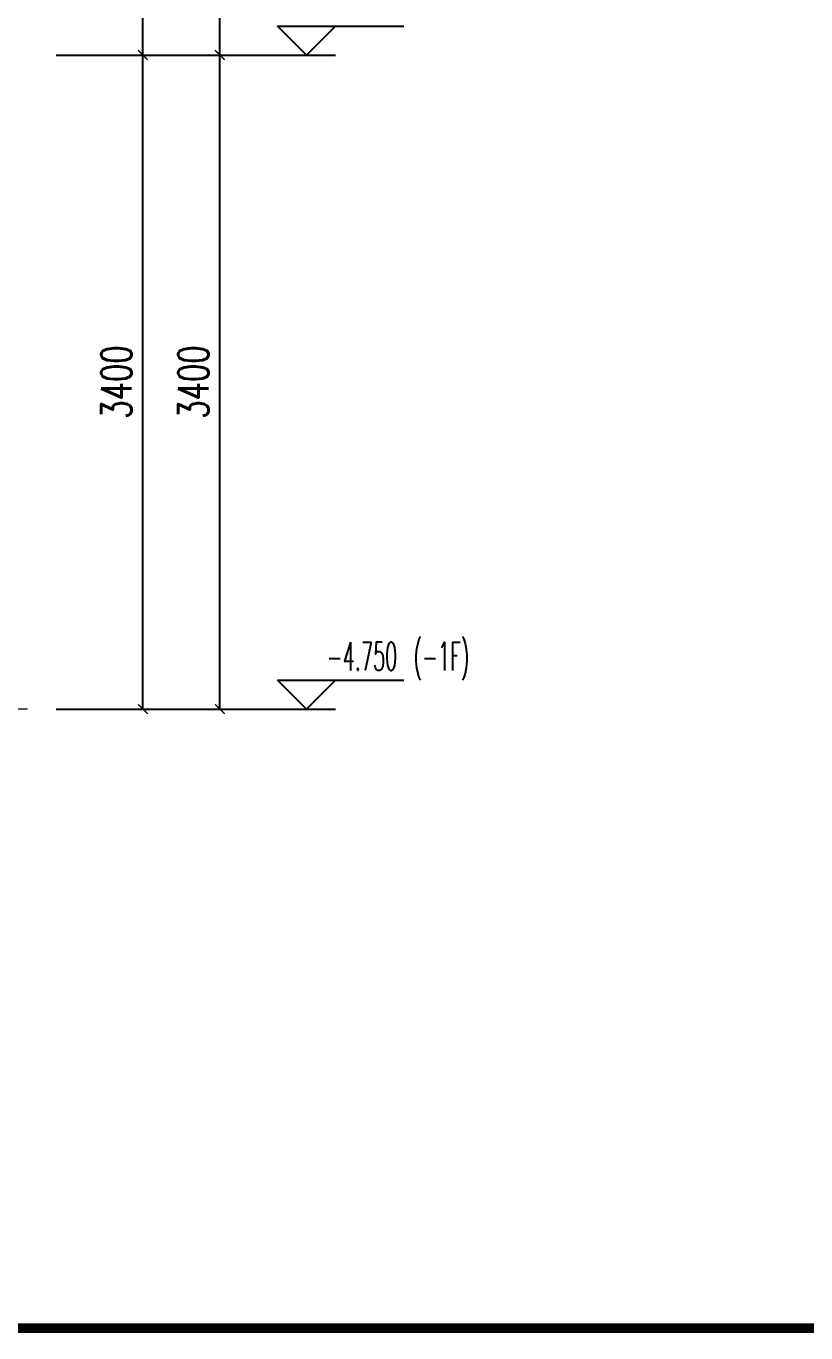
# Model space of a CAD drawing. Extents: x -812054 to 22247, y -644080 to 1003627.
# Drawn here: x -125775 to -121725, y -155995 to -149202 of the extents above; entities that cross this region are included whole.
import ezdxf

# ---------------------------------------------------------------- set-up
doc = ezdxf.new("R2010")
doc.units = 0
doc.header["$LTSCALE"] = 1000
doc.linetypes.add('DOTE', pattern=[2.42, 2, -0.2, 0.02, -0.2])
doc.layers.get('0').update_dxf_attribs({"linetype": 'CONTINUOUS'})
doc.layers.get('DEFPOINTS').update_dxf_attribs({"linetype": 'CONTINUOUS'})
for name, color, linetype in [('-TK', 7, 'CONTINUOUS'), ('DIM_ELEV', 3, 'CONTINUOUS'), ('PUB_DIM', 3, 'CONTINUOUS'), ('PUB_TEXT', 2, 'CONTINUOUS')]:
    doc.layers.add(name, color=color, linetype=linetype)
doc.layers.add('DOTE', color=19, linetype='DOTE', lineweight=9)
doc.styles.add('_TCH_DIM', font='SIMPLEX.shx', dxfattribs={"width": 0.7, "bigfont": 'GBCBIG.shx'})
doc.styles.add('_TCH_DIM_T3', font='SIMPLEX', dxfattribs={"width": 0.705882, "bigfont": 'GBCBIG'})
doc.dimstyles.new('_TCH_ARCH&&50', dxfattribs={"dimtxt": 157.5, "dimasz": 50, "dimexe": 125, "dimexo": 150, "dimgap": 58.75, "dimtad": 1, "dimdec": 0, "dimzin": 0, "dimdsep": 46, "dimtxsty": '_TCH_DIM_T3', "dimblk": 'ARCHTICK', "dimcen": 0.09, "dimclrt": 7, "dimazin": 0, "dimtfac": 1, "dimtdec": 0, "dimtix": 1, "dimtmove": 2, "dimatfit": 3, "dimldrblk": 'ARCHTICK', "dimfxl": 1, "dimtolj": 1, "dimtzin": 0, "dimarcsym": 0})

# ---------------------------------------------------------------- blocks, each defined once
blk = doc.blocks.new('_ArchTick')
at = {"color": 0, "linetype": 'ByBlock', "const_width": 0.15}
blk.add_lwpolyline([(-0.5, -0.5), (0.5, 0.5)], dxfattribs=at)
blk = doc.blocks.new('*D1085')
at = {"layer": 'DEFPOINTS', "color": 0, "transparency": 16777216}
for p in [(-125768.9, -149352.7), (-125168.9, -149352.7), (-125768.9, -152752.7)]:
    blk.add_point(p, dxfattribs=at)
at = {"layer": 'PUB_DIM', "color": 0, "lineweight": -2, "transparency": 16777216}
for p, q in [((-125618.9, -149352.7), (-125043.9, -149352.7)), ((-125168.9, -152752.7), (-125168.9, -149352.7)), ((-125618.9, -152752.7), (-125043.9, -152752.7))]:
    blk.add_line(p, q, dxfattribs=at)
at = {"layer": 'PUB_DIM', "color": 0, "lineweight": -2, "transparency": 16777216, "xscale": 50, "yscale": 50, "zscale": 50}
for p, rotation in [((-125168.9, -149352.7), 90), ((-125168.9, -152752.7), 270)]:
    blk.add_blockref('_ArchTick', p, dxfattribs=dict(at, rotation=rotation))
at = {"layer": 'PUB_DIM', "color": 7, "transparency": 16777216, "insert": (-125306.4, -151052.7), "char_height": 157.5, "attachment_point": 5, "rotation": 90, "style": '_TCH_DIM_T3'}
blk.add_mtext('\\A1;3400', dxfattribs=at)
blk = doc.blocks.new('*D1086')
at = {"layer": 'DEFPOINTS', "color": 0, "transparency": 16777216}
for p in [(-125768.9, -148153.2), (-125168.9, -148153.2), (-125768.9, -149352.7)]:
    blk.add_point(p, dxfattribs=at)
at = {"layer": 'PUB_DIM', "color": 0, "lineweight": -2, "transparency": 16777216}
for p, q in [((-125618.9, -148153.2), (-125043.9, -148153.2)), ((-125168.9, -149352.7), (-125168.9, -148153.2)), ((-125618.9, -149352.7), (-125043.9, -149352.7))]:
    blk.add_line(p, q, dxfattribs=at)
at = {"layer": 'PUB_DIM', "color": 0, "lineweight": -2, "transparency": 16777216, "xscale": 50, "yscale": 50, "zscale": 50}
for p, rotation in [((-125168.9, -148153.2), 90), ((-125168.9, -149352.7), 270)]:
    blk.add_blockref('_ArchTick', p, dxfattribs=dict(at, rotation=rotation))
at = {"layer": 'PUB_DIM', "color": 7, "transparency": 16777216, "insert": (-125306.4, -148753), "char_height": 157.5, "attachment_point": 5, "rotation": 90, "style": '_TCH_DIM_T3'}
blk.add_mtext('\\A1;1200', dxfattribs=at)
blk = doc.blocks.new('*D1090')
at = {"layer": 'DEFPOINTS', "color": 0, "transparency": 16777216}
for p in [(-125768.9, -149352.7), (-124768.9, -149352.7), (-125768.9, -152752.7)]:
    blk.add_point(p, dxfattribs=at)
at = {"layer": 'PUB_DIM', "color": 0, "lineweight": -2, "transparency": 16777216}
for p, q in [((-125618.9, -149352.7), (-124643.9, -149352.7)), ((-124768.9, -152752.7), (-124768.9, -149352.7)), ((-125618.9, -152752.7), (-124643.9, -152752.7))]:
    blk.add_line(p, q, dxfattribs=at)
at = {"layer": 'PUB_DIM', "color": 0, "lineweight": -2, "transparency": 16777216, "xscale": 50, "yscale": 50, "zscale": 50}
for p, rotation in [((-124768.9, -149352.7), 90), ((-124768.9, -152752.7), 270)]:
    blk.add_blockref('_ArchTick', p, dxfattribs=dict(at, rotation=rotation))
at = {"layer": 'PUB_DIM', "color": 7, "transparency": 16777216, "insert": (-124906.4, -151052.7), "char_height": 157.5, "attachment_point": 5, "rotation": 90, "style": '_TCH_DIM_T3'}
blk.add_mtext('\\A1;3400', dxfattribs=at)
blk = doc.blocks.new('*D1091')
at = {"layer": 'DEFPOINTS', "color": 0, "transparency": 16777216}
for p in [(-125768.9, -148153.2), (-124768.9, -148153.2), (-125768.9, -149352.7)]:
    blk.add_point(p, dxfattribs=at)
at = {"layer": 'PUB_DIM', "color": 0, "lineweight": -2, "transparency": 16777216}
for p, q in [((-125618.9, -148153.2), (-124643.9, -148153.2)), ((-124768.9, -149352.7), (-124768.9, -148153.2)), ((-125618.9, -149352.7), (-124643.9, -149352.7))]:
    blk.add_line(p, q, dxfattribs=at)
at = {"layer": 'PUB_DIM', "color": 0, "lineweight": -2, "transparency": 16777216, "xscale": 50, "yscale": 50, "zscale": 50}
for p, rotation in [((-124768.9, -148153.2), 90), ((-124768.9, -149352.7), 270)]:
    blk.add_blockref('_ArchTick', p, dxfattribs=dict(at, rotation=rotation))
at = {"layer": 'PUB_DIM', "color": 7, "transparency": 16777216, "insert": (-124906.4, -148753), "char_height": 157.5, "attachment_point": 5, "rotation": 90, "style": '_TCH_DIM_T3'}
blk.add_mtext('\\A1;1200', dxfattribs=at)
blk = doc.blocks.new('A1')
at = {"const_width": 100}
blk.add_lwpolyline([(2500, 58400), (2500, 1000), (83100, 1000), (83100, 58400)], close=True, dxfattribs=at)

msp = doc.modelspace()

# ---------------------------------------------------------------- linework, layer by layer
at = {"layer": 'DIM_ELEV'}
for p, q in [((-124318.93, -149352.73), (-124468.93, -149202.73)), ((-124468.93, -149202.73), (-123812.93, -149202.73)), ((-124318.93, -149352.73), (-124168.93, -149202.73)), ((-125168.93, -149352.73), (-124168.93, -149352.73)), ((-124318.93, -152752.73), (-124468.93, -152602.73)), ((-124468.93, -152602.73), (-123812.93, -152602.73)), ((-124318.93, -152752.73), (-124168.93, -152602.73)), ((-125168.93, -152752.73), (-124168.93, -152752.73))]:
    msp.add_line(p, q, dxfattribs=at)
at = {"layer": 'DOTE', "linetype": 'DOTE'}
msp.add_line((-125768.93, -152752.73), (-141495.72, -152752.73), dxfattribs=at)

# ---------------------------------------------------------------- block references
at = {"layer": '-TK', "xscale": 0.5, "yscale": 0.5, "zscale": 0.5}
msp.add_blockref('A1', (-159676.1, -156470.18), dxfattribs=at)

# ---------------------------------------------------------------- texts
at = {"layer": 'PUB_TEXT', "style": '_TCH_DIM', "width": 0.494118}
for s, p in [('-4.750', (-124212.93, -152552.68)), ('(-1F)', (-123762.93, -152552.68))]:
    msp.add_text(s, height=148.75, dxfattribs=at).set_placement(p)

# ---------------------------------------------------------------- dimensions: what is measured, and where the dimension line sits
at = {"layer": 'PUB_DIM'}
for p1, p2, distance, picture, middle in [((-125768.93, -149352.73), (-125768.93, -148153.2), -600, '*D1086', (-125306.43, -148752.96)), ((-125768.93, -149352.73), (-125768.93, -148153.2), -1000, '*D1091', (-124906.43, -148752.96)), ((-125768.93, -152752.73), (-125768.93, -149352.73), -600, '*D1085', (-125306.43, -151052.73)), ((-125768.93, -152752.73), (-125768.93, -149352.73), -1000, '*D1090', (-124906.43, -151052.73))]:
    dim = msp.add_aligned_dim(p1=p1, p2=p2, distance=distance, dimstyle='_TCH_ARCH&&50', dxfattribs=at)
    dim.commit()
    dim.dimension.update_dxf_attribs({"geometry": picture, "text_midpoint": middle})

doc.saveas('drawing.dxf')
